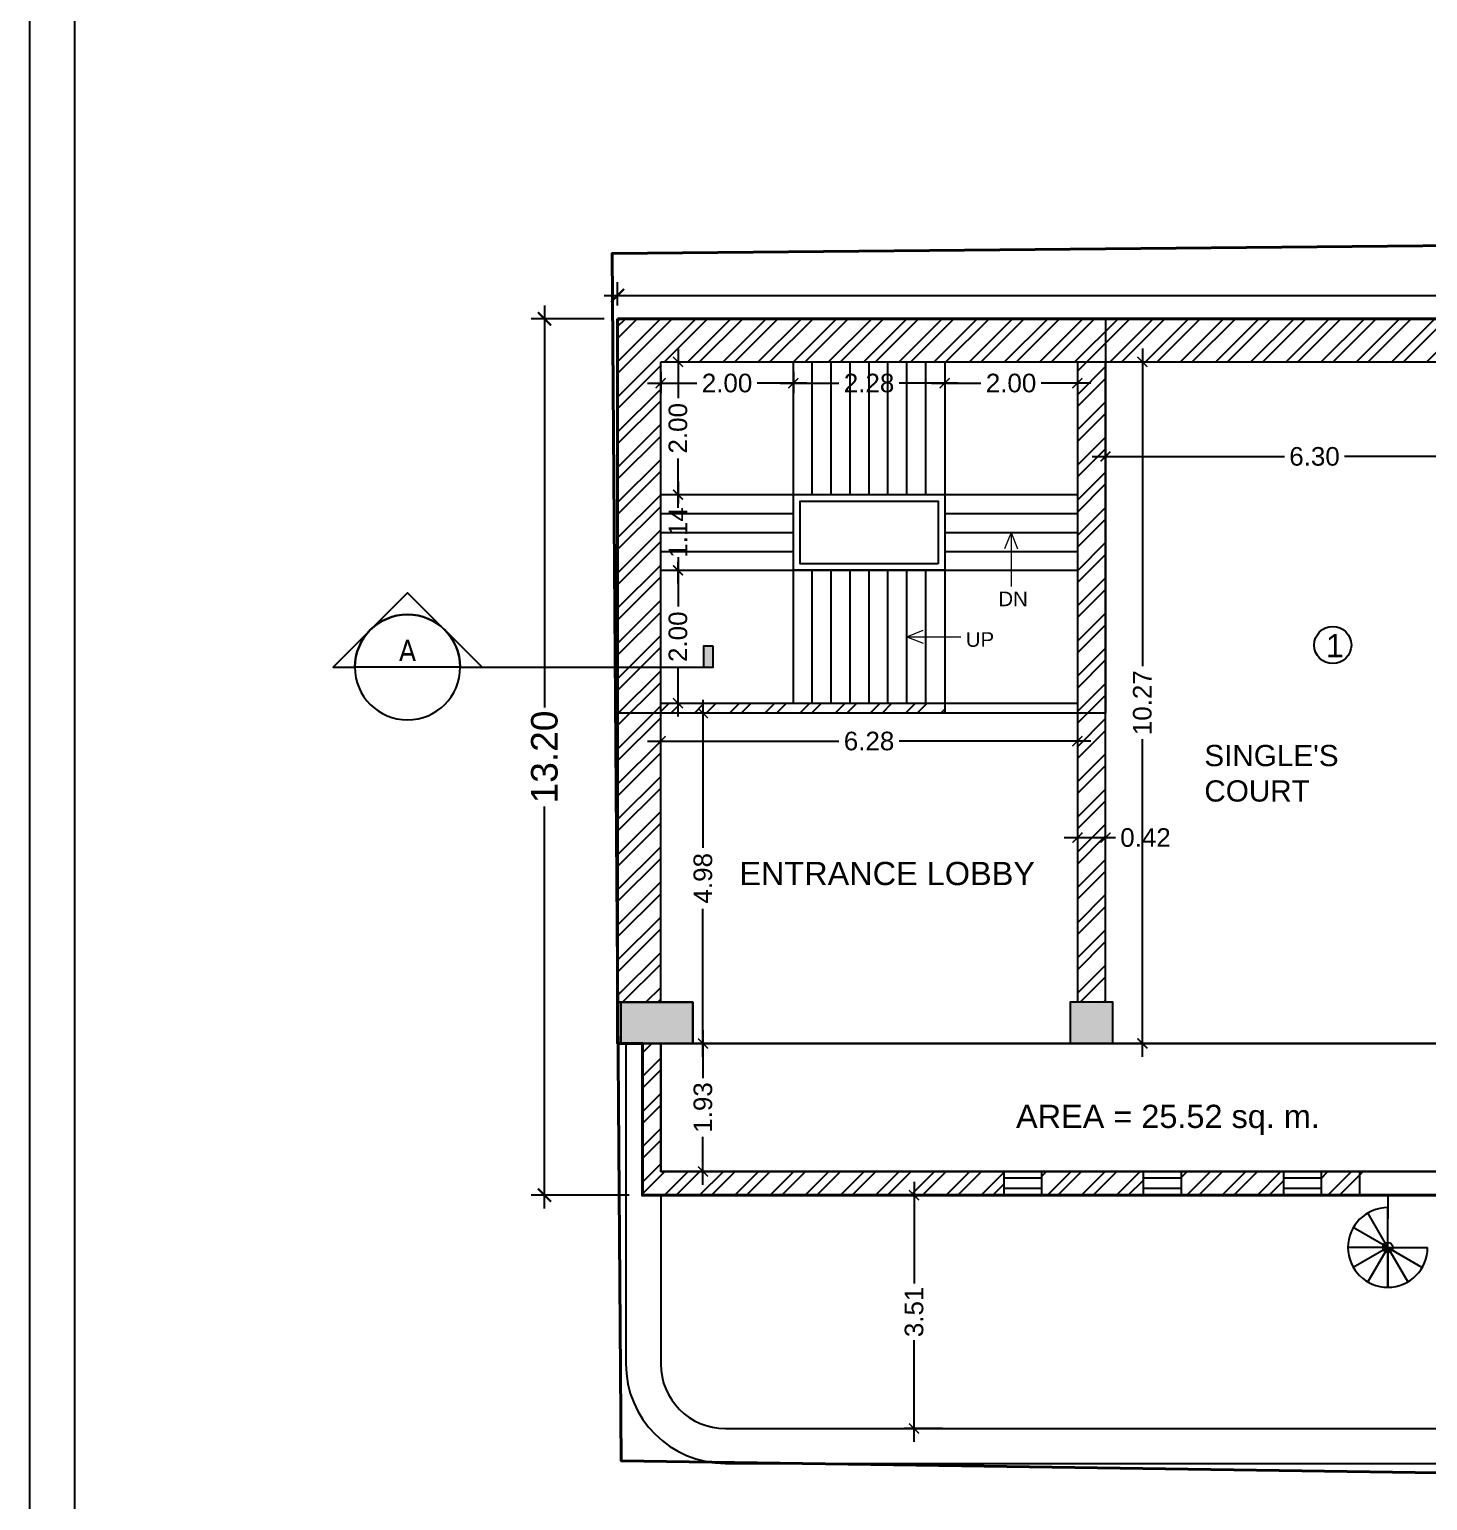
# Model space of a CAD drawing. Header units: millimetres. Extents: x -634016 to -633680, y -35980 to -35884.
# Drawn here: x -633847.47 to -633826.4, y -35960.23 to -35938.07 of the extents above; entities that cross this region are included whole.
import ezdxf
from ezdxf.enums import TextEntityAlignment as Align

# ---------------------------------------------------------------- set-up
doc = ezdxf.new("R2010")
doc.units = ezdxf.units.MM
doc.header["$LTSCALE"] = 200
doc.header["$MEASUREMENT"] = 0
doc.header["$PDMODE"] = 3
doc.linetypes.add('DASHED2', pattern=[0.375, 0.25, -0.125])
doc.layers.get('0').update_dxf_attribs({"linetype": 'CONTINUOUS'})
doc.layers.get('DEFPOINTS').update_dxf_attribs({"color": 11, "linetype": 'CONTINUOUS'})
for name, color, linetype in [('00 PRO', 3, 'CONTINUOUS'), ('COL', 253, 'CONTINUOUS'), ('FUR', 7, 'CONTINUOUS'), ('hatch', 253, 'CONTINUOUS'), ('Section Line', 6, 'CONTINUOUS'), ('STAIR', 252, 'CONTINUOUS'), ('THIN', 11, 'DASHED2'), ('Wall', 7, 'CONTINUOUS'), ('WIN', 160, 'CONTINUOUS')]:
    doc.layers.add(name, color=color, linetype=linetype)
for name, color, linetype, lineweight in [('DIM', 11, 'CONTINUOUS', 25), ('LEGEND', 3, 'CONTINUOUS', 25), ('Text', 7, 'CONTINUOUS', 100)]:
    doc.layers.add(name, color=color, linetype=linetype, lineweight=lineweight)
doc.styles.add('Arial', font='arial.ttf')
doc.styles.add('style1', font='arial.ttf', dxfattribs={"height": 6})
doc.styles.add('Tahoma', font='tahoma.ttf')
doc.dimstyles.new('Copy of STANDARD', dxfattribs={"dimtxt": 0.4, "dimasz": 0.2, "dimexe": 0.2, "dimexo": 0.2, "dimgap": 0.09, "dimtad": 0, "dimzin": 0, "dimdsep": 46, "dimtxsty": 'Arial', "dimblk": 'ARCHTICK', "dimcen": 0.09, "dimdle": 0.2, "dimclrd": 253, "dimclre": 253, "dimclrt": 7, "dimadec": 0, "dimazin": 0, "dimtfac": 1, "dimtofl": 0, "dimtmove": 0, "dimatfit": 3, "dimldrblk": 'ARCHTICK', "dimfxl": 0.18, "dimtolj": 1, "dimtzin": 0, "dimarcsym": 0})

# ---------------------------------------------------------------- blocks, each defined once
blk = doc.blocks.new('*U3')
blk.add_hatch(color=256).paths.add_polyline_path([(-1.8125, 0.125), (-1.7566, 0.125), (-1.7566, 0), (-1.8125, 0)])
at = {"color": 1, "true_color": 0xff0000}
blk.add_line((-0.3125, 0), (-1.8125, 0), dxfattribs=at)
blk.add_line((-0.3125, 0), (0.3125, 0))
blk.add_lwpolyline([(-0.3125, 0), (-0.4419, 0), (0, 0.4419), (0.4419, 0), (0.3125, 0, 1)], format="xyb", close=True, dxfattribs=at)
blk.add_lwpolyline([(-1.8125, 0.125), (-1.7566, 0.125), (-1.7566, 0), (-1.8125, 0)], close=True, dxfattribs=at)
blk.add_circle((0, 0), 0.3125, dxfattribs=at)
at = {"style": 'Tahoma', "flags": 8}
blk.add_attdef('VIEWNUMBER', text='', height=0.125, dxfattribs=at).set_placement((0, 0), align=Align.BOTTOM_CENTER)
blk.add_attdef('SHEETNUMBER', text='', height=0.125, dxfattribs=at).set_placement((0, -0.0625), align=Align.TOP_CENTER)
blk = doc.blocks.new('_ArchTick')
at = {"color": 0, "linetype": 'ByBlock', "const_width": 0.15}
blk.add_lwpolyline([(-0.5, -0.5), (0.5, 0.5)], dxfattribs=at)
blk = doc.blocks.new('*D262')
at = {"layer": 'DEFPOINTS', "color": 0, "transparency": 16777216}
for p in [(-633838.61, -35942.078), (-633838.61, -35942.429), (-633796.697, -35943)]:
    blk.add_point(p, dxfattribs=at)
at = {"layer": 'DIM', "color": 253, "lineweight": -2, "transparency": 16777216}
for p, q in [((-633838.61, -35942.229), (-633838.61, -35941.878)), ((-633796.697, -35942.8), (-633796.697, -35941.878)), ((-633838.81, -35942.078), (-633818.387, -35942.078)), ((-633796.497, -35942.078), (-633816.919, -35942.078))]:
    blk.add_line(p, q, dxfattribs=at)
at = {"layer": 'DIM', "color": 253, "lineweight": -2, "transparency": 16777216, "xscale": 0.2, "yscale": 0.2, "zscale": 0.2, "rotation": 180}
blk.add_blockref('_ArchTick', (-633838.61, -35942.078), dxfattribs=at)
at = {"layer": 'DIM', "color": 253, "lineweight": -2, "transparency": 16777216, "xscale": 0.2, "yscale": 0.2, "zscale": 0.2}
blk.add_blockref('_ArchTick', (-633796.697, -35942.078), dxfattribs=at)
at = {"layer": 'DIM', "color": 7, "transparency": 16777216, "insert": (-633817.653, -35942.078), "char_height": 0.4, "attachment_point": 5, "style": 'Arial'}
blk.add_mtext('\\A1;41.91', dxfattribs=at)
blk = doc.blocks.new('*D263')
at = {"layer": 'DEFPOINTS', "color": 0, "transparency": 16777216}
for p in [(-633838.61, -35942.429), (-633839.711, -35955.631), (-633838.236, -35955.631)]:
    blk.add_point(p, dxfattribs=at)
at = {"layer": 'DIM', "color": 253, "lineweight": -2, "transparency": 16777216}
for p, q in [((-633839.711, -35942.229), (-633839.711, -35948.285)), ((-633838.81, -35942.429), (-633839.911, -35942.429)), ((-633839.711, -35955.831), (-633839.711, -35949.775)), ((-633838.436, -35955.631), (-633839.911, -35955.631))]:
    blk.add_line(p, q, dxfattribs=at)
at = {"layer": 'DIM', "color": 253, "lineweight": -2, "transparency": 16777216, "xscale": 0.2, "yscale": 0.2, "zscale": 0.2}
for p, rotation in [((-633839.711, -35942.429), 90), ((-633839.711, -35955.631), 270)]:
    blk.add_blockref('_ArchTick', p, dxfattribs=dict(at, rotation=rotation))
at = {"layer": 'DIM', "color": 7, "transparency": 16777216, "insert": (-633839.711, -35949.03), "char_height": 0.4, "attachment_point": 5, "rotation": 90, "style": 'Arial'}
blk.add_mtext('\\A1;13.20', dxfattribs=at)
blk = doc.blocks.new('*D266')
at = {"layer": 'DEFPOINTS', "color": 0, "transparency": 16777216}
for p in [(-633833.564, -35955.631), (-633834.141, -35959.146), (-633833.564, -35959.146)]:
    blk.add_point(p, dxfattribs=at)
at = {"layer": 'DIM', "color": 253, "lineweight": -2, "transparency": 16777216}
for p, q in [((-633834.141, -35955.431), (-633834.141, -35956.962)), ((-633833.714, -35955.631), (-633834.291, -35955.631)), ((-633834.141, -35959.346), (-633834.141, -35957.815)), ((-633833.714, -35959.146), (-633834.291, -35959.146))]:
    blk.add_line(p, q, dxfattribs=at)
at = {"layer": 'DIM', "color": 253, "lineweight": -2, "transparency": 16777216, "xscale": 0.15, "yscale": 0.15, "zscale": 0.15}
for p, rotation in [((-633834.141, -35955.631), 90), ((-633834.141, -35959.146), 270)]:
    blk.add_blockref('_ArchTick', p, dxfattribs=dict(at, rotation=rotation))
at = {"layer": 'DIM', "color": 7, "transparency": 16777216, "insert": (-633834.141, -35957.389), "char_height": 0.28, "attachment_point": 5, "rotation": 90, "style": 'Arial'}
blk.add_mtext('\\A1;3.51', dxfattribs=at)
blk = doc.blocks.new('*D269')
at = {"layer": 'DEFPOINTS', "color": 0, "transparency": 16777216}
for p in [(-633831.257, -35944.104), (-633824.957, -35944.104), (-633824.957, -35944.503)]:
    blk.add_point(p, dxfattribs=at)
at = {"layer": 'DIM', "color": 253, "lineweight": -2, "transparency": 16777216}
for p, q in [((-633831.257, -35944.254), (-633831.257, -35944.653)), ((-633824.957, -35944.254), (-633824.957, -35944.653)), ((-633831.457, -35944.503), (-633828.561, -35944.503)), ((-633824.757, -35944.503), (-633827.653, -35944.503))]:
    blk.add_line(p, q, dxfattribs=at)
at = {"layer": 'DIM', "color": 253, "lineweight": -2, "transparency": 16777216, "xscale": 0.15, "yscale": 0.15, "zscale": 0.15, "rotation": 180}
blk.add_blockref('_ArchTick', (-633831.257, -35944.503), dxfattribs=at)
at = {"layer": 'DIM', "color": 253, "lineweight": -2, "transparency": 16777216, "xscale": 0.15, "yscale": 0.15, "zscale": 0.15}
blk.add_blockref('_ArchTick', (-633824.957, -35944.503), dxfattribs=at)
at = {"layer": 'DIM', "color": 7, "transparency": 16777216, "insert": (-633828.107, -35944.503), "char_height": 0.28, "attachment_point": 5, "style": 'Arial'}
blk.add_mtext('\\A1;6.30', dxfattribs=at)
blk = doc.blocks.new('*D270')
at = {"layer": 'DEFPOINTS', "color": 0, "transparency": 16777216}
for p in [(-633830.814, -35943.078), (-633830.701, -35943.078), (-633831.148, -35953.345)]:
    blk.add_point(p, dxfattribs=at)
at = {"layer": 'DIM', "color": 253, "lineweight": -2, "transparency": 16777216}
for p, q in [((-633830.701, -35942.878), (-633830.701, -35947.663)), ((-633830.664, -35943.078), (-633830.551, -35943.078)), ((-633830.701, -35953.545), (-633830.701, -35948.761)), ((-633830.998, -35953.345), (-633830.551, -35953.345))]:
    blk.add_line(p, q, dxfattribs=at)
at = {"layer": 'DIM', "color": 253, "lineweight": -2, "transparency": 16777216, "xscale": 0.15, "yscale": 0.15, "zscale": 0.15}
for p, rotation in [((-633830.701, -35943.078), 90), ((-633830.701, -35953.345), 270)]:
    blk.add_blockref('_ArchTick', p, dxfattribs=dict(at, rotation=rotation))
at = {"layer": 'DIM', "color": 7, "transparency": 16777216, "insert": (-633830.701, -35948.212), "char_height": 0.28, "attachment_point": 5, "rotation": 90, "style": 'Arial'}
blk.add_mtext('\\A1;10.27', dxfattribs=at)
blk = doc.blocks.new('*D271')
at = {"layer": 'DEFPOINTS', "color": 0, "transparency": 16777216}
for p in [(-633837.323, -35953.345), (-633837.478, -35955.274), (-633837.323, -35955.274)]:
    blk.add_point(p, dxfattribs=at)
at = {"layer": 'DIM', "color": 253, "lineweight": -2, "transparency": 16777216}
for p, q in [((-633837.473, -35953.345), (-633837.473, -35953.345)), ((-633837.323, -35953.145), (-633837.323, -35953.869)), ((-633837.323, -35955.474), (-633837.323, -35954.75)), ((-633837.328, -35955.274), (-633837.173, -35955.274))]:
    blk.add_line(p, q, dxfattribs=at)
at = {"layer": 'DIM', "color": 253, "lineweight": -2, "transparency": 16777216, "xscale": 0.15, "yscale": 0.15, "zscale": 0.15}
for p, rotation in [((-633837.323, -35953.345), 90), ((-633837.323, -35955.274), 270)]:
    blk.add_blockref('_ArchTick', p, dxfattribs=dict(at, rotation=rotation))
at = {"layer": 'DIM', "color": 7, "transparency": 16777216, "insert": (-633837.323, -35954.31), "char_height": 0.28, "attachment_point": 5, "rotation": 90, "style": 'Arial'}
blk.add_mtext('\\A1;1.93', dxfattribs=at)
blk = doc.blocks.new('*D4')
at = {"layer": 'DEFPOINTS', "color": 0, "transparency": 16777216}
for p in [(-634918.319, -35969.072), (-634916.319, -35969.072), (-634916.319, -35969.392)]:
    blk.add_point(p, dxfattribs=at)
at = {"layer": 'DIM', "color": 253, "lineweight": -2, "transparency": 16777216}
for p, q in [((-634918.319, -35969.222), (-634918.319, -35969.542)), ((-634916.319, -35969.222), (-634916.319, -35969.542)), ((-634918.519, -35969.392), (-634917.775, -35969.392)), ((-634916.119, -35969.392), (-634916.863, -35969.392))]:
    blk.add_line(p, q, dxfattribs=at)
at = {"layer": 'DIM', "color": 253, "lineweight": -2, "transparency": 16777216, "xscale": 0.15, "yscale": 0.15, "zscale": 0.15, "rotation": 180}
blk.add_blockref('_ArchTick', (-634918.319, -35969.392), dxfattribs=at)
at = {"layer": 'DIM', "color": 253, "lineweight": -2, "transparency": 16777216, "xscale": 0.15, "yscale": 0.15, "zscale": 0.15}
blk.add_blockref('_ArchTick', (-634916.319, -35969.392), dxfattribs=at)
at = {"layer": 'DIM', "color": 7, "transparency": 16777216, "insert": (-634917.319, -35969.392), "char_height": 0.28, "attachment_point": 5, "style": 'Arial'}
blk.add_mtext('\\A1;2.00', dxfattribs=at)
blk = doc.blocks.new('*D5')
at = {"layer": 'DEFPOINTS', "color": 0, "transparency": 16777216}
for p in [(-634916.319, -35969.072), (-634914.039, -35969.392), (-634914.039, -35969.392)]:
    blk.add_point(p, dxfattribs=at)
at = {"layer": 'DIM', "color": 253, "lineweight": -2, "transparency": 16777216}
for p, q in [((-634916.319, -35969.222), (-634916.319, -35969.542)), ((-634916.519, -35969.392), (-634915.635, -35969.392)), ((-634913.839, -35969.392), (-634914.723, -35969.392))]:
    blk.add_line(p, q, dxfattribs=at)
at = {"layer": 'DIM', "color": 253, "lineweight": -2, "transparency": 16777216, "xscale": 0.15, "yscale": 0.15, "zscale": 0.15, "rotation": 180}
blk.add_blockref('_ArchTick', (-634916.319, -35969.392), dxfattribs=at)
at = {"layer": 'DIM', "color": 253, "lineweight": -2, "transparency": 16777216, "xscale": 0.15, "yscale": 0.15, "zscale": 0.15}
blk.add_blockref('_ArchTick', (-634914.039, -35969.392), dxfattribs=at)
at = {"layer": 'DIM', "color": 7, "transparency": 16777216, "insert": (-634915.179, -35969.392), "char_height": 0.28, "attachment_point": 5, "style": 'Arial'}
blk.add_mtext('\\A1;2.28', dxfattribs=at)
blk = doc.blocks.new('*D6')
at = {"layer": 'DEFPOINTS', "color": 0, "transparency": 16777216}
for p in [(-634914.039, -35969.392), (-634912.039, -35969.392), (-634912.039, -35969.392)]:
    blk.add_point(p, dxfattribs=at)
at = {"layer": 'DIM', "color": 253, "lineweight": -2, "transparency": 16777216}
for p, q in [((-634914.239, -35969.392), (-634913.495, -35969.392)), ((-634911.839, -35969.392), (-634912.583, -35969.392))]:
    blk.add_line(p, q, dxfattribs=at)
at = {"layer": 'DIM', "color": 253, "lineweight": -2, "transparency": 16777216, "xscale": 0.15, "yscale": 0.15, "zscale": 0.15, "rotation": 180}
blk.add_blockref('_ArchTick', (-634914.039, -35969.392), dxfattribs=at)
at = {"layer": 'DIM', "color": 253, "lineweight": -2, "transparency": 16777216, "xscale": 0.15, "yscale": 0.15, "zscale": 0.15}
blk.add_blockref('_ArchTick', (-634912.039, -35969.392), dxfattribs=at)
at = {"layer": 'DIM', "color": 7, "transparency": 16777216, "insert": (-634913.039, -35969.392), "char_height": 0.28, "attachment_point": 5, "style": 'Arial'}
blk.add_mtext('\\A1;2.00', dxfattribs=at)
blk = doc.blocks.new('*D7')
at = {"layer": 'DEFPOINTS', "color": 0, "transparency": 16777216}
for p in [(-634918.319, -35969.072), (-634918.319, -35971.072), (-634918.058, -35971.072)]:
    blk.add_point(p, dxfattribs=at)
at = {"layer": 'DIM', "color": 253, "lineweight": -2, "transparency": 16777216}
for p, q in [((-634918.169, -35969.072), (-634917.908, -35969.072)), ((-634918.058, -35968.872), (-634918.058, -35969.617)), ((-634918.058, -35971.272), (-634918.058, -35970.528)), ((-634918.169, -35971.072), (-634917.908, -35971.072))]:
    blk.add_line(p, q, dxfattribs=at)
at = {"layer": 'DIM', "color": 253, "lineweight": -2, "transparency": 16777216, "xscale": 0.15, "yscale": 0.15, "zscale": 0.15}
for p, rotation in [((-634918.058, -35969.072), 90), ((-634918.058, -35971.072), 270)]:
    blk.add_blockref('_ArchTick', p, dxfattribs=dict(at, rotation=rotation))
at = {"layer": 'DIM', "color": 7, "transparency": 16777216, "insert": (-634918.058, -35970.072), "char_height": 0.28, "attachment_point": 5, "rotation": 90, "style": 'Arial'}
blk.add_mtext('\\A1;2.00', dxfattribs=at)
blk = doc.blocks.new('*D8')
at = {"layer": 'DEFPOINTS', "color": 0, "transparency": 16777216}
for p in [(-634918.319, -35971.072), (-634918.319, -35972.212), (-634918.058, -35972.212)]:
    blk.add_point(p, dxfattribs=at)
at = {"layer": 'DIM', "color": 253, "lineweight": -2, "transparency": 16777216}
for p, q in [((-634918.169, -35971.072), (-634917.908, -35971.072)), ((-634918.058, -35970.872), (-634918.058, -35971.203)), ((-634918.058, -35972.412), (-634918.058, -35972.082)), ((-634918.169, -35972.212), (-634917.908, -35972.212))]:
    blk.add_line(p, q, dxfattribs=at)
at = {"layer": 'DIM', "color": 253, "lineweight": -2, "transparency": 16777216, "xscale": 0.15, "yscale": 0.15, "zscale": 0.15}
for p, rotation in [((-634918.058, -35971.072), 90), ((-634918.058, -35972.212), 270)]:
    blk.add_blockref('_ArchTick', p, dxfattribs=dict(at, rotation=rotation))
at = {"layer": 'DIM', "color": 7, "transparency": 16777216, "insert": (-634918.058, -35971.642), "char_height": 0.28, "attachment_point": 5, "rotation": 90, "style": 'Arial'}
blk.add_mtext('\\A1;1.14', dxfattribs=at)
blk = doc.blocks.new('*D9')
at = {"layer": 'DEFPOINTS', "color": 0, "transparency": 16777216}
for p in [(-634918.319, -35972.212), (-634918.319, -35974.212), (-634918.058, -35974.212)]:
    blk.add_point(p, dxfattribs=at)
at = {"layer": 'DIM', "color": 253, "lineweight": -2, "transparency": 16777216}
for p, q in [((-634918.058, -35972.012), (-634918.058, -35972.757)), ((-634918.169, -35972.212), (-634917.908, -35972.212)), ((-634918.058, -35974.412), (-634918.058, -35973.668)), ((-634918.169, -35974.212), (-634917.908, -35974.212))]:
    blk.add_line(p, q, dxfattribs=at)
at = {"layer": 'DIM', "color": 253, "lineweight": -2, "transparency": 16777216, "xscale": 0.15, "yscale": 0.15, "zscale": 0.15}
for p, rotation in [((-634918.058, -35972.212), 90), ((-634918.058, -35974.212), 270)]:
    blk.add_blockref('_ArchTick', p, dxfattribs=dict(at, rotation=rotation))
at = {"layer": 'DIM', "color": 7, "transparency": 16777216, "insert": (-634918.058, -35973.212), "char_height": 0.28, "attachment_point": 5, "rotation": 90, "style": 'Arial'}
blk.add_mtext('\\A1;2.00', dxfattribs=at)
blk = doc.blocks.new('*D285')
at = {"layer": 'DEFPOINTS', "color": 0, "transparency": 16777216}
for p in [(-633837.96, -35948.791), (-633831.68, -35948.791), (-633831.68, -35948.791)]:
    blk.add_point(p, dxfattribs=at)
at = {"layer": 'DIM', "color": 253, "lineweight": -2, "transparency": 16777216}
for p, q in [((-633838.16, -35948.791), (-633835.275, -35948.791)), ((-633831.48, -35948.791), (-633834.365, -35948.791))]:
    blk.add_line(p, q, dxfattribs=at)
at = {"layer": 'DIM', "color": 253, "lineweight": -2, "transparency": 16777216, "xscale": 0.15, "yscale": 0.15, "zscale": 0.15, "rotation": 180}
blk.add_blockref('_ArchTick', (-633837.96, -35948.791), dxfattribs=at)
at = {"layer": 'DIM', "color": 253, "lineweight": -2, "transparency": 16777216, "xscale": 0.15, "yscale": 0.15, "zscale": 0.15}
blk.add_blockref('_ArchTick', (-633831.68, -35948.791), dxfattribs=at)
at = {"layer": 'DIM', "color": 7, "transparency": 16777216, "insert": (-633834.82, -35948.791), "char_height": 0.28, "attachment_point": 5, "style": 'Arial'}
blk.add_mtext('\\A1;6.28', dxfattribs=at)
blk = doc.blocks.new('*D286')
at = {"layer": 'DEFPOINTS', "color": 0, "transparency": 16777216}
for p in [(-633837.323, -35948.368), (-633837.224, -35948.368), (-633837.224, -35953.345)]:
    blk.add_point(p, dxfattribs=at)
at = {"layer": 'DIM', "color": 253, "lineweight": -2, "transparency": 16777216}
for p, q in [((-633837.323, -35948.168), (-633837.323, -35950.397)), ((-633837.374, -35948.368), (-633837.473, -35948.368)), ((-633837.323, -35953.545), (-633837.323, -35951.316)), ((-633837.374, -35953.345), (-633837.473, -35953.345))]:
    blk.add_line(p, q, dxfattribs=at)
at = {"layer": 'DIM', "color": 253, "lineweight": -2, "transparency": 16777216, "xscale": 0.15, "yscale": 0.15, "zscale": 0.15}
for p, rotation in [((-633837.323, -35948.368), 90), ((-633837.323, -35953.345), 270)]:
    blk.add_blockref('_ArchTick', p, dxfattribs=dict(at, rotation=rotation))
at = {"layer": 'DIM', "color": 7, "transparency": 16777216, "insert": (-633837.323, -35950.857), "char_height": 0.28, "attachment_point": 5, "rotation": 90, "style": 'Arial'}
blk.add_mtext('\\A1;4.98', dxfattribs=at)
blk = doc.blocks.new('*D293')
at = {"layer": 'DEFPOINTS', "color": 0, "transparency": 16777216}
for p in [(-633831.68, -35950.245), (-633831.257, -35950.245), (-633831.257, -35950.245)]:
    blk.add_point(p, dxfattribs=at)
at = {"layer": 'DIM', "color": 253, "lineweight": -2, "transparency": 16777216}
for p, q in [((-633831.88, -35950.245), (-633831.257, -35950.245)), ((-633831.257, -35950.245), (-633831.107, -35950.245))]:
    blk.add_line(p, q, dxfattribs=at)
at = {"layer": 'DIM', "color": 253, "lineweight": -2, "transparency": 16777216, "xscale": 0.15, "yscale": 0.15, "zscale": 0.15, "rotation": 180}
blk.add_blockref('_ArchTick', (-633831.68, -35950.245), dxfattribs=at)
at = {"layer": 'DIM', "color": 253, "lineweight": -2, "transparency": 16777216, "xscale": 0.15, "yscale": 0.15, "zscale": 0.15}
blk.add_blockref('_ArchTick', (-633831.257, -35950.245), dxfattribs=at)
at = {"layer": 'DIM', "color": 7, "transparency": 16777216, "insert": (-633830.654, -35950.245), "char_height": 0.28, "attachment_point": 5, "style": 'Arial'}
blk.add_mtext('\\A1;0.42', dxfattribs=at)
blk = doc.blocks.new('str 2mh')
h = blk.add_hatch()
h.set_pattern_fill('ANSI32', color=8, style=0)
h.set_pattern_definition([(45, (634918.31903, 35969.0724), (-0.26516504294, 0.26516504294), []), (45, (634918.4958, 35969.0724), (-0.26516504294, 0.26516504294), [])])
h.paths.add_polyline_path([(4.28, -5.14), (0, -5.14), (0, -5.29), (4.28, -5.29)])
for points in [[(4.28, -3.14), (2, -3.14), (2, -2), (4.28, -2)], [(4.18, -3.04), (2.1, -3.04), (2.1, -2.1), (4.18, -2.1)], [(4.28, -5.29), (0, -5.29), (0, -5.14), (4.28, -5.14)]]:
    blk.add_lwpolyline(points, close=True)
at = {"layer": 'STAIR'}
for p, q in [((2, -5.14), (2, 0)), ((2.285, -2), (2.285, 0)), ((2.57, -2), (2.57, 0)), ((2.855, -2), (2.855, 0)), ((3.14, -2), (3.14, 0)), ((3.425, -2), (3.425, 0)), ((3.71, -2), (3.71, 0)), ((3.995, -2), (3.995, 0)), ((4.28, 0), (4.28, -5.14)), ((0, -2), (6.28, -2)), ((0, -2.285), (2, -2.285)), ((4.28, -2.285), (6.28, -2.285)), ((0, -2.57), (2, -2.57)), ((4.28, -2.57), (6.28, -2.57)), ((0, -2.855), (2, -2.855)), ((4.28, -2.855), (6.28, -2.855)), ((0, -3.14), (6.28, -3.14)), ((2.285, -5.14), (2.285, -3.14)), ((2.57, -5.14), (2.57, -3.14)), ((2.855, -5.14), (2.855, -3.14)), ((3.14, -5.14), (3.14, -3.14)), ((3.425, -5.14), (3.425, -3.14)), ((3.71, -5.14), (3.71, -3.14)), ((3.995, -5.14), (3.995, -3.14))]:
    blk.add_line(p, q, dxfattribs=at)
at = {"layer": 'Text', "lineweight": 5}
for p, q in [((5.28, -2.57), (5.182, -2.816)), ((5.28, -2.57), (5.28, -3.382)), ((5.28, -2.57), (5.378, -2.816)), ((3.71, -4.14), (3.956, -4.042)), ((3.71, -4.14), (4.522, -4.14)), ((3.71, -4.14), (3.956, -4.238))]:
    blk.add_line(p, q, dxfattribs=at)
at = {"layer": 'Wall'}
for p, q in [((0, -5.14), (0, 0)), ((0, 0), (6.28, 0)), ((6.28, 0), (6.28, -5.14)), ((0, -5.14), (6.28, -5.14))]:
    blk.add_line(p, q, dxfattribs=at)
at = {"layer": 'LEGEND', "color": 7, "style": 'style1'}
for s, p in [('DN', (5.089, -3.68)), ('UP', (4.598, -4.292))]:
    blk.add_text(s, height=0.22, dxfattribs=at).set_placement(p)
at = {"layer": 'DIM'}
for base, p1, p2, picture, middle in [((2, -0.32), (0, 0), (2, 0), '*D4', (1, -0.32)), ((4.28, -0.32), (2, 0), (4.28, -0.32), '*D5', (3.14, -0.32)), ((6.28, -0.32), (4.28, -0.32), (6.28, -0.32), '*D6', (5.28, -0.32))]:
    dim = blk.add_linear_dim(base=base, p1=p1, p2=p2, dimstyle='Copy of STANDARD', override={"dimtxt": 0.28, "dimasz": 0.15, "dimexe": 0.15, "dimexo": 0.15}, dxfattribs=at)
    dim.commit()
    dim.dimension.update_dxf_attribs({"geometry": picture, "text_midpoint": middle, "insert": (634918.319, 35969.072)})
for base, p1, p2, picture, middle in [((0.261, -2), (0, 0), (0, -2), '*D7', (0.261, -1)), ((0.261, -3.14), (0, -2), (0, -3.14), '*D8', (0.261, -2.57)), ((0.261, -5.14), (0, -3.14), (0, -5.14), '*D9', (0.261, -4.14))]:
    dim = blk.add_linear_dim(base=base, p1=p1, p2=p2, angle=90, dimstyle='Copy of STANDARD', override={"dimtxt": 0.28, "dimasz": 0.15, "dimexe": 0.15, "dimexo": 0.15}, dxfattribs=at)
    dim.commit()
    dim.dimension.update_dxf_attribs({"geometry": picture, "text_midpoint": middle, "insert": (634918.319, 35969.072)})

msp = doc.modelspace()

# ---------------------------------------------------------------- hatches: boundary and pattern name
h = msp.add_hatch()
h.set_pattern_fill('ANSI32', color=8, style=0)
h.set_pattern_definition([(45, (3703.18225, -509.42668), (-0.26516504294, 0.26516504294), []), (45, (3703.35902, -509.42668), (-0.26516504294, 0.26516504294), [])])
h.paths.add_polyline_path([(-633824.957, -35943.078), (-633824.957, -35943), (-633824.115, -35943), (-633824.091, -35942.975), (-633824.091, -35942.429), (-633838.57, -35942.429), (-633838.61, -35942.468), (-633838.61, -35950.622), (-633838.101, -35950.622), (-633837.96, -35950.622), (-633837.96, -35943.078), (-633831.68, -35943.078), (-633831.257, -35943.078)])
h.paths.add_polyline_path([(-633838.61, -35952.725), (-633837.96, -35952.725), (-633837.96, -35950.622), (-633838.61, -35950.622)])
h.paths.add_polyline_path([(-633831.257, -35943.078), (-633831.68, -35943.078), (-633831.68, -35952.725), (-633831.257, -35952.725)])
h = msp.add_hatch()
h.set_pattern_fill('ANSI32', color=8, style=0)
h.set_pattern_definition([(45, (1871.1088, -205.3331), (-0.26516504294, 0.26516504294), []), (45, (1871.2856, -205.3331), (-0.26516504294, 0.26516504294), [])])
h.paths.add_polyline_path([(-633832.782, -35955.274), (-633837.96, -35955.274), (-633837.96, -35953.345), (-633838.236, -35953.345), (-633838.236, -35955.631), (-633832.782, -35955.631)])

# ---------------------------------------------------------------- linework, layer by layer
at = {"color": 8}
for p, q in [((-633838.61, -35942.468), (-633838.57, -35942.429)), ((-633832.221, -35955.349), (-633832.147, -35955.274)), ((-633832.132, -35955.631), (-633831.775, -35955.274)), ((-633831.974, -35955.631), (-633831.617, -35955.274)), ((-633831.62, -35955.631), (-633831.263, -35955.274)), ((-633831.443, -35955.631), (-633831.086, -35955.274)), ((-633831.09, -35955.631), (-633830.733, -35955.274)), ((-633830.115, -35955.363), (-633830.026, -35955.274)), ((-633830.029, -35955.631), (-633829.672, -35955.274)), ((-633829.852, -35955.631), (-633829.495, -35955.274)), ((-633829.499, -35955.631), (-633829.142, -35955.274)), ((-633829.322, -35955.631), (-633828.965, -35955.274)), ((-633828.968, -35955.631), (-633828.612, -35955.274)), ((-633828.008, -35955.378), (-633827.904, -35955.274)), ((-633827.908, -35955.631), (-633827.551, -35955.274)), ((-633827.731, -35955.631), (-633827.374, -35955.274)), ((-633830.913, -35955.631), (-633830.686, -35955.404)), ((-633828.792, -35955.631), (-633828.569, -35955.409))]:
    msp.add_line(p, q, dxfattribs=at)
for points in [[(-633680.187, -35980.035), (-633680.187, -35884.139), (-633847.473, -35884.139), (-633847.473, -35980.035)], [(-633680.867, -35979.355), (-633680.867, -35884.819), (-633846.793, -35884.819), (-633846.793, -35979.355)]]:
    msp.add_lwpolyline(points, close=True)
at = {"color": 5, "lineweight": 40}
msp.add_lwpolyline([(-633796.506, -35959.633), (-633803.507, -35959.732), (-633826.247, -35959.812), (-633838.555, -35959.633), (-633838.693, -35941.446), (-633821.167, -35941.279), (-633796.585, -35941.332), (-633796.697, -35952.423), (-633796.404, -35953.347), (-633796.506, -35959.633)], dxfattribs=at)
at = {"layer": '00 PRO', "lineweight": 40}
msp.add_lwpolyline([(-633838.61, -35942.429), (-633838.61, -35953.345), (-633838.236, -35953.345), (-633838.236, -35955.631), (-633824.652, -35955.631), (-633824.652, -35955.796), (-633804.522, -35955.796), (-633804.522, -35954.083), (-633804.512, -35954.083), (-633804.512, -35953.916), (-633798.783, -35953.916), (-633796.697, -35953.916), (-633796.697, -35953.335), (-633796.697, -35950.471), (-633796.697, -35943), (-633824.091, -35943), (-633824.091, -35942.429), (-633838.61, -35942.429)], dxfattribs=at)
at = {"layer": 'COL'}
for p, q in [((-633837.96, -35952.725), (-633838.61, -35952.725)), ((-633838.555, -35953.345), (-633838.555, -35952.725)), ((-633837.478, -35952.725), (-633837.96, -35952.725)), ((-633837.478, -35953.345), (-633837.478, -35952.725)), ((-633831.68, -35952.725), (-633831.788, -35952.725)), ((-633831.788, -35952.725), (-633831.788, -35953.345)), ((-633831.148, -35952.725), (-633831.257, -35952.725)), ((-633831.148, -35953.345), (-633831.148, -35952.725)), ((-633837.96, -35953.345), (-633837.478, -35953.345)), ((-633831.788, -35953.345), (-633831.148, -35953.345))]:
    msp.add_line(p, q, dxfattribs=at)
for points in [[(-633837.478, -35953.345), (-633838.61, -35953.345), (-633838.61, -35952.725), (-633837.478, -35952.725)], [(-633831.788, -35953.345), (-633831.148, -35953.345), (-633831.148, -35952.725), (-633831.788, -35952.725)]]:
    msp.add_lwpolyline(points, close=True, dxfattribs=at)
for points in [[(-633838.61, -35952.725), (-633837.478, -35952.725), (-633838.61, -35953.345), (-633837.478, -35953.345)], [(-633831.788, -35952.725), (-633831.148, -35952.725), (-633831.788, -35953.345), (-633831.148, -35953.345)]]:
    msp.add_solid(points, dxfattribs=at)
at = {"layer": 'DEFPOINTS'}
msp.add_lwpolyline([(-633838.61, -35942.429), (-633831.257, -35942.429), (-633831.257, -35948.368), (-633838.61, -35948.368)], close=True, dxfattribs=at)
at = {"layer": 'FUR'}
for p, q in [((-633831.788, -35953.345), (-633837.478, -35953.345)), ((-633831.148, -35953.345), (-633825.445, -35953.345)), ((-633827.003, -35955.631), (-633827.427, -35955.631))]:
    msp.add_line(p, q, dxfattribs=at)
msp.add_lwpolyline([(-633837.96, -35955.274), (-633837.96, -35953.345), (-633837.478, -35953.345), (-633837.478, -35953.345), (-633831.788, -35953.345), (-633831.788, -35953.345), (-633831.148, -35953.345), (-633831.151, -35953.345), (-633825.442, -35953.345), (-633825.439, -35954.261), (-633824.238, -35954.261), (-633824.238, -35955.274)], close=True, dxfattribs=at)
msp.add_lwpolyline([(-633824.091, -35955.274), (-633824.091, -35954.261), (-633825.439, -35954.261), (-633825.439, -35953.345), (-633837.96, -35953.345), (-633837.96, -35955.274), (-633824.091, -35955.274)], dxfattribs=at)
at = {"layer": 'hatch'}
msp.add_circle((-633827.832, -35947.344), 0.28, dxfattribs=at)
at = {"layer": 'STAIR', "color": 7}
for p, q in [((-633827.003, -35956.419), (-633827.303, -35955.899)), ((-633827.003, -35956.419), (-633827.003, -35955.819)), ((-633827.003, -35956.419), (-633827.003, -35955.819)), ((-633827.003, -35956.419), (-633827.522, -35956.119)), ((-633827.003, -35956.419), (-633827.603, -35956.419)), ((-633827.003, -35956.419), (-633827.603, -35956.419)), ((-633827.003, -35956.419), (-633827.522, -35956.719)), ((-633827.003, -35956.419), (-633827.303, -35956.938)), ((-633827.003, -35957.019), (-633827.003, -35956.419)), ((-633827.003, -35956.419), (-633826.403, -35956.419)), ((-633827.003, -35956.419), (-633827.003, -35957.019)), ((-633827.003, -35956.419), (-633826.403, -35956.419)), ((-633827.003, -35956.419), (-633827.003, -35957.019)), ((-633827.003, -35956.419), (-633826.703, -35956.938)), ((-633827.003, -35956.419), (-633826.483, -35956.719))]:
    msp.add_line(p, q, dxfattribs=at)
msp.add_circle((-633827.003, -35956.419), 0.075, dxfattribs=at)
msp.add_arc((-633827.003, -35956.419), 0.6, 90, 0, dxfattribs=at)
at = {"layer": 'THIN', "color": 7, "linetype": 'ByBlock'}
for p, q in [((-633838.485, -35953.345), (-633838.485, -35958.171)), ((-633837.96, -35955.631), (-633837.96, -35958.171)), ((-633836.985, -35959.146), (-633804.522, -35959.146)), ((-633836.985, -35959.671), (-633804.522, -35959.671))]:
    msp.add_line(p, q, dxfattribs=at)
for radius in [1.5, 0.975]:
    msp.add_arc((-633836.985, -35958.171), radius, 180, 270, dxfattribs=at)
at = {"layer": 'Wall'}
for p, q in [((-633838.61, -35942.429), (-633824.091, -35942.429)), ((-633838.61, -35953.345), (-633838.61, -35942.429)), ((-633838.61, -35953.345), (-633838.61, -35942.429)), ((-633837.96, -35952.725), (-633837.96, -35943.078)), ((-633837.96, -35943.078), (-633831.68, -35943.078)), ((-633831.68, -35943.078), (-633831.68, -35952.725)), ((-633831.68, -35943.078), (-633831.257, -35943.078)), ((-633831.257, -35952.725), (-633831.257, -35943.078)), ((-633831.257, -35943.078), (-633824.957, -35943.078)), ((-633838.236, -35955.631), (-633838.236, -35953.345)), ((-633837.96, -35955.274), (-633837.96, -35953.345)), ((-633832.782, -35955.274), (-633834.318, -35955.274)), ((-633831.645, -35955.274), (-633833.809, -35955.274)), ((-633832.782, -35955.631), (-633832.782, -35955.274)), ((-633830.686, -35955.274), (-633832.221, -35955.274)), ((-633832.221, -35955.274), (-633832.221, -35955.631)), ((-633831.645, -35955.274), (-633831.497, -35955.274)), ((-633830.686, -35955.631), (-633830.686, -35955.274)), ((-633828.569, -35955.274), (-633830.115, -35955.274)), ((-633830.115, -35955.274), (-633830.115, -35955.631)), ((-633828.569, -35955.631), (-633828.569, -35955.274)), ((-633826.709, -35955.274), (-633828.008, -35955.274)), ((-633828.008, -35955.274), (-633828.008, -35955.631)), ((-633827.427, -35955.274), (-633827.427, -35955.631)), ((-633832.782, -35955.631), (-633838.236, -35955.631)), ((-633832.058, -35955.631), (-633833.809, -35955.631)), ((-633830.686, -35955.631), (-633832.221, -35955.631)), ((-633828.569, -35955.631), (-633830.115, -35955.631)), ((-633827.003, -35955.631), (-633828.008, -35955.631)), ((-633827.003, -35955.631), (-633827.003, -35955.988))]:
    msp.add_line(p, q, dxfattribs=at)
for points in [[(-633837.478, -35952.725), (-633838.61, -35952.725), (-633838.61, -35953.345), (-633837.478, -35953.345)], [(-633831.148, -35952.725), (-633831.788, -35952.725), (-633831.788, -35953.345), (-633831.148, -35953.345)]]:
    msp.add_lwpolyline(points, close=True, dxfattribs=at)
at = {"layer": 'WIN'}
for p, q in [((-633832.221, -35955.274), (-633832.782, -35955.274)), ((-633830.115, -35955.274), (-633830.686, -35955.274)), ((-633828.008, -35955.274), (-633828.569, -35955.274)), ((-633832.221, -35955.373), (-633832.782, -35955.373)), ((-633832.221, -35955.533), (-633832.782, -35955.533)), ((-633830.115, -35955.373), (-633830.686, -35955.373)), ((-633830.115, -35955.533), (-633830.686, -35955.533)), ((-633828.008, -35955.373), (-633828.569, -35955.373)), ((-633828.008, -35955.533), (-633828.569, -35955.533)), ((-633832.221, -35955.631), (-633832.782, -35955.631)), ((-633830.115, -35955.631), (-633830.686, -35955.631)), ((-633828.008, -35955.631), (-633828.569, -35955.631))]:
    msp.add_line(p, q, dxfattribs=at)

# ---------------------------------------------------------------- block references
msp.add_blockref('str 2mh', (-633837.96, -35943.078))
at = {"layer": 'Section Line'}
ref = msp.add_blockref('*U3', (-633841.775, -35947.678), dxfattribs=dict(at, xscale=-2.540000000037252, yscale=2.540000000037252, zscale=2.54))
ref.add_attrib('VIEWNUMBER', 'A', dxfattribs={"layer": '0', "extrusion": (0, 0, -1), "height": 0.318, "style": 'Tahoma'}).set_placement((633841.775, -35947.678), align=Align.BOTTOM_CENTER)

# ---------------------------------------------------------------- texts
at = {"layer": 'LEGEND', "color": 7, "attachment_point": 1, "style": 'style1'}
for s, insert, char_height, width in [('1', (-633827.937, -35947.178), 0.35, 8.94938), ("SINGLE'S COURT ", (-633829.767, -35948.848), 0.32, 3.24219), ('ENTRANCE LOBBY', (-633836.775, -35950.61), 0.35, 8.94938), ('AREA = 25.52 sq. m.', (-633832.605, -35954.269), 0.35, 8.94938)]:
    msp.add_mtext(s, dxfattribs=dict(at, insert=insert, char_height=char_height, width=width))

# ---------------------------------------------------------------- dimensions: what is measured, and where the dimension line sits
at = {"layer": 'DIM'}
for base, p1, p2, angle, picture, middle in [((-633838.61, -35942.078), (-633796.697, -35943), (-633838.61, -35942.429), 180, '*D262', (-633817.653, -35942.078)), ((-633839.711, -35955.631), (-633838.61, -35942.429), (-633838.236, -35955.631), 270, '*D263', (-633839.711, -35949.03))]:
    dim = msp.add_linear_dim(base=base, p1=p1, p2=p2, angle=angle, dimstyle='Copy of STANDARD', dxfattribs=at)
    dim.commit()
    dim.dimension.update_dxf_attribs({"geometry": picture, "text_midpoint": middle})
for base, p1, p2, picture, middle in [((-633830.701, -35943.078), (-633831.148, -35953.345), (-633830.814, -35943.078), '*D270', (-633830.701, -35948.212)), ((-633837.323, -35948.368), (-633837.224, -35953.345), (-633837.224, -35948.368), '*D286', (-633837.323, -35950.857)), ((-633837.323, -35955.274), (-633837.323, -35953.345), (-633837.478, -35955.274), '*D271', (-633837.323, -35954.31)), ((-633834.1405, -35959.1461), (-633833.5636, -35955.6312), (-633833.5636, -35959.1461), '*D266', (-633834.1405, -35957.3887))]:
    dim = msp.add_linear_dim(base=base, p1=p1, p2=p2, angle=90, dimstyle='Copy of STANDARD', override={"dimtxt": 0.28, "dimasz": 0.15, "dimexe": 0.15, "dimexo": 0.15}, dxfattribs=at)
    dim.commit()
    dim.dimension.update_dxf_attribs({"geometry": picture, "text_midpoint": middle})
for base, p1, p2, picture, middle in [((-633824.957, -35944.503), (-633831.257, -35944.104), (-633824.957, -35944.104), '*D269', (-633828.107, -35944.503)), ((-633831.68, -35948.791), (-633837.96, -35948.791), (-633831.68, -35948.791), '*D285', (-633834.82, -35948.791)), ((-633831.257, -35950.245), (-633831.68, -35950.245), (-633831.257, -35950.245), '*D293', (-633830.654, -35950.245))]:
    dim = msp.add_linear_dim(base=base, p1=p1, p2=p2, dimstyle='Copy of STANDARD', override={"dimtxt": 0.28, "dimasz": 0.15, "dimexe": 0.15, "dimexo": 0.15}, dxfattribs=at)
    dim.commit()
    dim.dimension.update_dxf_attribs({"geometry": picture, "text_midpoint": middle})

doc.saveas('drawing.dxf')
